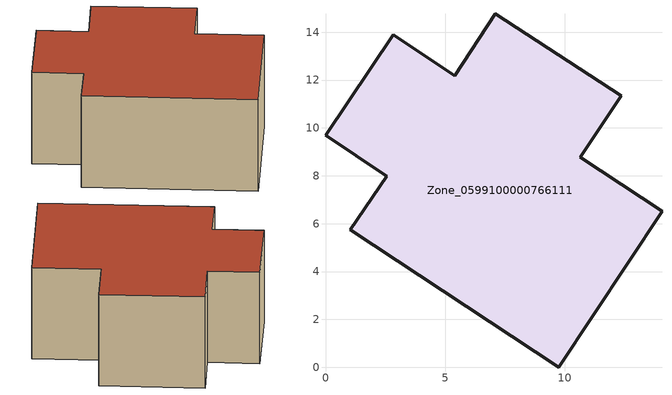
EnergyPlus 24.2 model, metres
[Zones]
Zone_0599100000766111
 floor ground (C_G): 0,9.69 2.84,13.89 5.4,12.18 7.1,14.77 12.35,11.35 10.64,8.78 14.06,6.52 9.75,0 1.03,5.75 2.56,7.99 z1.64
 wall outside (C_F): 2.56,7.99 1.03,5.75 9.75,0 14.06,6.52 10.64,8.78 12.35,11.35 7.1,14.77 5.4,12.18 2.84,13.89 0,9.69 2.56,7.99 z1.64:7.79
 roof outside (C_R): 2.84,13.89 0,9.69 2.56,7.99 1.03,5.75 9.75,0 14.06,6.52 10.64,8.78 12.35,11.35 7.1,14.77 5.4,12.18 z7.79
[BUILDING]
Pand.0599100000766111: North Axis=0; Terrain=City; Loads Convergence Tolerance Value=0.04; Temperature Convergence Tolerance Value=0.4; Solar Distribution=FullExterior; Maximum Number of Warmup Days=25; Minimum Number of Warmup Days=1
[Site:Location]
Rotterdam.The.Hague.AP_ZH_NLD Design_Conditions: Latitude=51.96; Longitude=4.45; Time Zone=1; Elevation=-4.5
[SITE:GROUNDTEMPERATURE:BUILDINGSURFACE]
18, 18, 18, 18, 18, 18, 18, 18, 18, 18, 18, 18
[MATERIAL] Thermal Absorptance=0.9; Solar Absorptance=0.7; Visible Absorptance=0.7
Name | Roughness | Thickness | Conductivity | Density | Specific Heat
G.D.2006-2014 | MediumSmooth | 0.15 | 0.06 | 540 | 1210
F.D.2006-2014 | Rough | 0.3 | 0.12 | 1920 | 840
R.D.2006-2014 | MediumRough | 0.2 | 0.08 | 1500 | 1000
[CONSTRUCTION]
C_G: G.D.2006-2014
C_F: F.D.2006-2014
C_R: R.D.2006-2014
[ZONE]
Zone_0599100000766111: Type=1; Multiplier=1; Ceiling Height=Autocalculate; Volume=Autocalculate; Floor Area=autocalculate; Part of Total Floor Area=Yes
[ZONEINFILTRATION:DESIGNFLOWRATE]
Infil_Zone_0599100000766111: Zone or ZoneList or Space or SpaceList=Zone_0599100000766111; Schedule=AlwaysOn; Design Flow Rate Calculation Method=Flow/Area; Flow Rate per Floor Area=0.0021; Constant Term Coefficient=1; Temperature Term Coefficient=0; Velocity Term Coefficient=0; Velocity Squared Term Coefficient=0
[HVACTEMPLATE:ZONE:IDEALLOADSAIRSYSTEM]
Zone_0599100000766111: Maximum Heating Supply Air Temperature=50; Minimum Cooling Supply Air Temperature=13; Maximum Heating Supply Air Humidity Ratio=0.0156; Minimum Cooling Supply Air Humidity Ratio=0.0077; Heating Limit=NoLimit; Cooling Limit=NoLimit; Dehumidification Control Type=ConstantSensibleHeatRatio; Cooling Sensible Heat Ratio=0.7; Dehumidification Setpoint=60; Humidification Control Type=None; Humidification Setpoint=30; Outdoor Air Method=None; Outdoor Air Flow Rate per Person=0.00944; Outdoor Air Flow Rate per Zone Floor Area=0; Outdoor Air Flow Rate per Zone=0; Demand Controlled Ventilation Type=None; Outdoor Air Economizer Type=NoEconomizer; Heat Recovery Type=None; Sensible Heat Recovery Effectiveness=0.7; Latent Heat Recovery Effectiveness=0.65
[ZONECONTROL:THERMOSTAT]
ThermostatControl_Zone_0599100000766111: Zone or ZoneList=Zone_0599100000766111; Control Type Schedule=DualSetpointControlType; Control 1=Thermostat_Zone_0599100000766111; Temperature Difference Between Cutout And Setpoint=0
[THERMOSTATSETPOINT:DUALSETPOINT]
Thermostat_Zone_0599100000766111: Heating Setpoint Temperature Schedule=HeatingSetpoint_Zone_0599100000766111; Cooling Setpoint Temperature Schedule=CoolingSetpoint_Zone_0599100000766111
[SCHEDULE:COMPACT]
HeatingSetpoint_Zone_0599100000766111: Through: 12/31, For: AllDays, Until: 24:00, 21
CoolingSetpoint_Zone_0599100000766111: Through: 12/31, For: AllDays, Until: 24:00, 24
DualSetpointControlType: Through: 12/31, For: AllDays, Until: 24:00, 4
AlwaysOn: Through: 12/31, For: AllDays, Until: 24:00, 1
